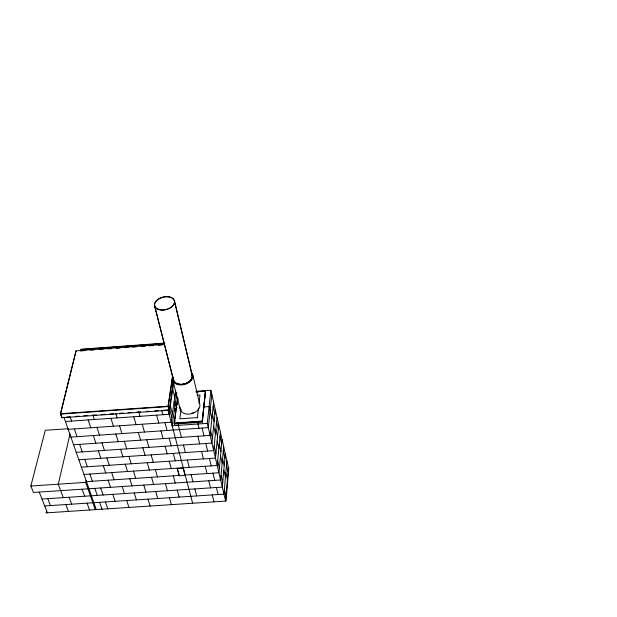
<?xml version="1.0" encoding="UTF-8"?>
<svg xmlns="http://www.w3.org/2000/svg" width="617" height="617" viewBox="0 0 617 617"><rect width="100%" height="100%" fill="white"/><g stroke="black" fill="none" stroke-linecap="round" stroke-linejoin="round"><path stroke-width="0.93" d="M228.845 467.586L225.999 501.058L46.059 512.874L46.506 511.007M226.879 460.814L223.971 494.132L93.846 502.716M225.29 453.796L222.313 487.098L91.416 495.775M223.678 446.693L220.631 479.98L88.956 488.749M222.051 439.505L218.935 472.776L185.177 475.036M220.4 432.232L217.215 465.48L83.951 474.442M218.727 424.874L215.472 458.099L81.405 467.162M217.037 417.424L213.713 450.626L78.822 459.788M215.333 409.889L211.932 443.06L76.215 452.323M213.598 402.261L210.119 435.394L73.57 444.764M211.847 394.533L208.291 427.635L70.886 437.106M210.883 390.276L228.452 467.755L225.606 501.081L207.281 423.355L210.883 390.276L196.144 391.317M177.696 397.641L174.141 423.023L174.426 424.095L202.283 422.167L205.453 391.024L196.106 391.687M202.283 422.167L205.453 391.024M198.188 422.136L197.972 424.002L199.013 428.275M197.401 417.956L198.443 408.099M199.006 403.41L199.993 395.042L197.139 395.25M181.105 409.31L179.825 418.812L197.317 417.593M178.591 423.493L178.336 425.36L181.452 437.36M177.781 397.996L174.233 423.378L202.114 421.45L205.538 391.379L203.672 391.51M174.426 424.095L174.95 420.331M175.213 418.449L175.475 416.568M176.524 409.048L176.786 407.166M177.179 404.343L177.441 402.469M177.704 400.587L177.966 398.705M176.824 392.682L172.143 425.784L207.281 423.355M175.706 390.607L171.194 422.213L68.178 429.355M171.164 392.96L171.441 391.078M172.405 384.499L172.683 382.617M163.983 344.44L76.061 350.834L60.42 413.737L61.823 417.732L169.143 410.236L173.47 380.704M173.701 382.717L169.097 414.285L65.433 421.504M169.143 410.236L168.079 406.194L172.583 375.784M172.675 376.115L168.179 406.564L60.543 414.1L76.061 350.834M127.002 346.546L127.472 347.649M127.287 347.541L127.557 346.168L127.966 347.61M86.11 480.489L85.717 482.355L95.28 509.634M70.037 434.059L58.253 484.198L63.289 497.641M80.495 350.942L80.912 349.23L164.438 343.145M80.981 350.911L81.313 349.538L164.886 343.453M61.823 417.732L60.96 414.616M87.984 488.818L33.411 492.451L30.85 486.026L45.28 430.296L68.556 428.684M81.914 350.78L85.732 350.502M90.506 350.155L94.332 349.878M99.106 349.53L102.931 349.253M107.705 348.906L111.53 348.628M116.305 348.273L120.122 347.996M124.904 347.649L127.765 347.44M132.547 347.093L136.365 346.816M141.146 346.469L144.964 346.191M149.746 345.844L153.564 345.566M158.338 345.219L162.163 344.942M196.191 392.042L198.998 391.841M60.42 413.737L168.079 406.194M176.261 408.855L174.518 408.978L174.958 410.675M203.61 406.942L209.109 406.557L211.886 418.565M66.705 417.007L69.582 416.807M75.328 416.406L79.161 416.136M83.951 415.804L87.784 415.534M92.573 415.202L96.406 414.933M101.196 414.601L105.021 414.331M109.811 413.999L113.644 413.729M119.39 413.328L123.223 413.058M128.012 412.727L131.845 412.457M136.635 412.125L140.468 411.855M146.214 411.454L149.09 411.254M154.836 410.853L158.669 410.583M163.459 410.251L167.284 409.981M168.68 409.881L169.205 409.85L168.233 406.179M174.141 423.023L202.029 421.095M86.473 481.646L179.694 475.406M30.85 486.026L86.696 482.293M41.995 499.053L90.444 495.837M44.709 505.955L92.882 502.778M39.241 492.065L47.393 512.781M47.794 498.667L50.478 505.578M65.88 504.559L68.441 511.4M69.104 497.256L71.657 504.182M82.123 489.204L84.622 496.23M87.09 503.163L89.527 510.012M63.883 417.084L96.244 509.573M70.099 416.652L71.626 421.072M74.333 428.931L77.009 436.682M79.647 444.34L82.254 451.906M84.83 459.38L87.375 466.761M89.889 474.049L92.373 481.245M94.817 488.363L97.247 495.389M99.638 502.331L102.006 509.195M100.687 487.97L103.078 495.004M105.438 501.953L107.767 508.817M88.154 419.922L90.761 427.789M93.337 435.556L95.874 443.23M98.381 450.811L100.856 458.292M103.309 465.681L105.723 472.984M108.114 480.196L110.474 487.322M112.803 494.356L115.109 501.312M92.92 415.056L94.362 419.491M96.931 427.365L99.46 435.139M101.967 442.813L104.435 450.395M106.88 457.883L109.286 465.28M111.669 472.583L114.022 479.795M122.22 486.535L124.487 493.585M126.716 500.549L128.93 507.429M81.313 349.538L81.776 350.973M110.929 418.334L113.389 426.224M115.819 434.006L118.225 441.695M120.593 449.292L122.937 456.788M125.251 464.2L127.542 471.511M129.794 478.746L132.023 485.88M134.228 492.937L136.403 499.909M115.78 413.459L117.145 417.902M119.567 425.792L121.965 433.581M124.325 441.278L126.662 448.875M128.968 456.379L131.244 463.791M133.496 471.11L135.717 478.345M143.8 485.101L145.936 492.165M148.041 499.138L150.124 506.04M133.742 416.745L136.064 424.65M138.355 432.455L140.622 440.16M142.851 447.772L145.064 455.284M147.239 462.711L149.391 470.046M151.52 477.288L153.625 484.445M155.7 491.518L157.751 498.497M138.694 411.863L139.974 416.313M142.257 424.218L144.509 432.031M146.738 439.744L148.928 447.356M151.103 454.876L153.247 462.303M155.361 469.645L157.451 476.895M165.418 483.659L167.423 490.739M169.405 497.734L171.364 504.644M156.61 415.156L158.785 423.077M160.937 430.897L163.058 438.625M165.155 446.253L167.222 453.78M169.274 461.223L171.295 468.573M173.284 475.83L175.259 483.003M177.21 490.091L179.131 497.094M161.646 410.259L162.849 414.717M164.986 422.645L167.099 430.473M169.189 438.201L171.248 445.836M173.277 453.372L175.29 460.814M177.272 468.172L179.231 475.437M167.917 409.819L192.643 503.248M169.775 409.649L171.858 417.578M170.331 405.824L172.405 413.745M171.086 395.721L171.541 397.502M183.434 445.004L185.393 452.546M187.329 460.004L189.242 467.362M191.131 474.635L192.99 481.823M194.833 488.919L196.653 495.937M174.133 401.667L175.251 406.001M172.737 389.304L174.765 397.209M154.659 305.747L173.524 379.956M154.551 305.77L173.416 379.979M172.806 380.188L180.233 409.356M175.398 392.782L176.724 397.98M197.826 436.234L199.707 443.893M201.566 451.451L203.402 458.917M205.222 466.29L207.011 473.578M208.777 480.774L210.528 487.877M212.256 494.903L213.96 501.845M202.106 428.059L203.972 435.818M205.816 443.476L207.636 451.035M209.441 458.508L211.215 465.889M212.973 473.177L214.708 480.373M216.42 487.492L218.109 494.518M192.805 375.051L199.761 404.258A10.096 7.049 -15.6 0 1 190.383 413.984A10.096 7.049 -15.6 0 1 180.156 407.498M174.488 300.872L192.211 375.159M174.372 300.903L192.111 375.182A9.594 6.509 -15.1 0 1 183.133 384.198A9.594 6.509 -15.1 0 1 173.462 378.236M210.605 430.751L212.402 438.409M214.176 445.975L215.935 453.449M217.662 460.83L219.374 468.118M221.063 475.321L222.729 482.44M224.38 489.474L226.007 496.423M213.659 426.216L215.402 433.766M217.13 441.232L218.834 448.605M220.516 455.894L222.182 463.089M223.824 470.2L225.444 477.226M212.356 414.069L214.114 421.712M215.857 429.262L217.57 436.72M219.266 444.093L220.94 451.374M222.59 458.57L224.226 465.681M225.845 472.707L227.442 479.648M213.135 406.657L214.878 414.292M216.598 421.835L218.295 429.285M219.976 436.651L221.634 443.924M223.277 451.12L224.897 458.223M226.493 465.241L228.074 472.182M193.9 412.411A9.44 6.594 -15.6 0 1 191.571 413.251M191.432 373.663A9.656 6.548 -15.1 0 1 184.352 384.029A9.656 6.548 -15.1 0 1 173.392 378.29M191.154 372.429A10.327 7.003 -15.1 0 1 184.46 384.484A10.327 7.003 -15.1 0 1 173.076 377.064M191.478 373.594A9.702 6.579 -15.1 0 1 184.367 384.013A9.702 6.579 -15.1 0 1 173.354 378.244M183.203 468.156L177.218 468.558L179.185 475.823L185.131 475.429L183.203 468.156M158.608 309.541A10.265 6.432 -14 0 0 174.557 302.569A10.265 6.432 -14 0 0 160.428 297.988A10.265 6.432 -14 0 0 158.608 309.541M158.669 309.472A10.15 6.363 -14 0 0 174.441 302.577A10.15 6.363 -14 0 0 160.474 298.042A10.15 6.363 -14 0 0 158.669 309.472"/></g></svg>
